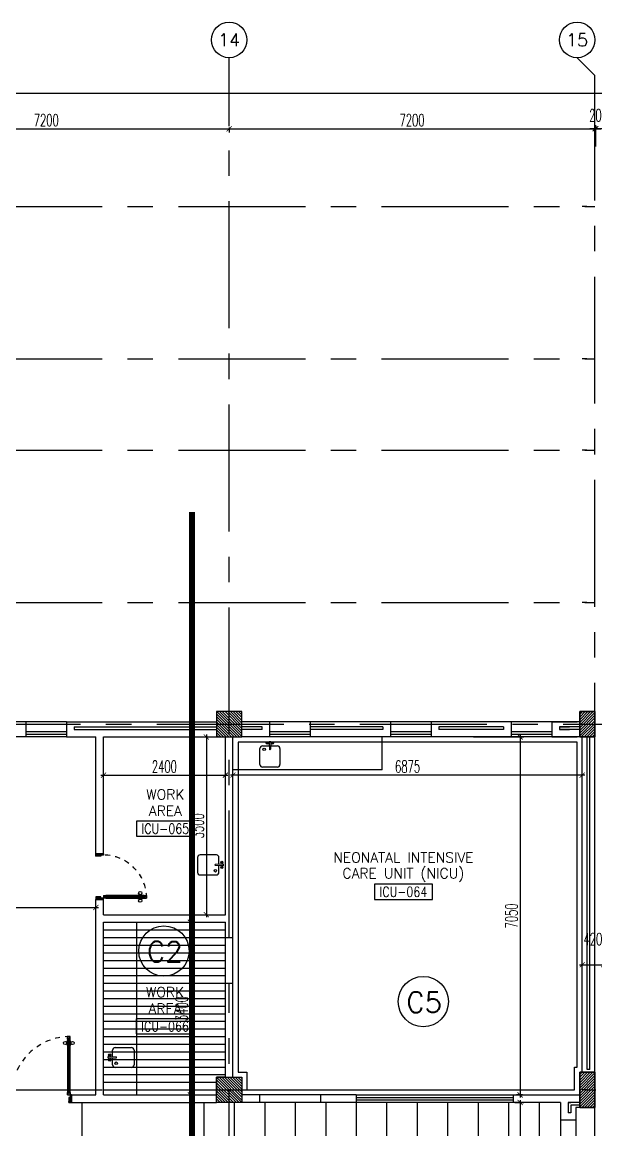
# Model space of a CAD drawing. Extents: x 276011.4 to 276105.3, y 57291.9 to 57371.4.
# Drawn here: x 276041.5 to 276052.79, y 57349.6 to 57371.41 of the extents above; entities that cross this region are included whole.
import ezdxf
from ezdxf.enums import TextEntityAlignment as Align

# ---------------------------------------------------------------- set-up
doc = ezdxf.new("R2010")
doc.units = 0
doc.header["$MEASUREMENT"] = 0
doc.header["$PDMODE"] = 34
for name, pattern in [('CENTER2', [1.125, 0.75, -0.125, 0.125, -0.125]), ('CENTERX2', [4, 2.5, -0.5, 0.5, -0.5]), ('HIDDEN', [0.375, 0.25, -0.125])]:
    doc.linetypes.add(name, pattern=pattern)
doc.layers.get('0').update_dxf_attribs({"color": 4, "linetype": 'CONTINUOUS'})
doc.layers.get('DEFPOINTS').update_dxf_attribs({"linetype": 'CONTINUOUS'})
for name, color, linetype in [('AX-CR', 2, 'CONTINUOUS'), ('AX-DIM', 4, 'CONTINUOUS'), ('AX-TXT', 2, 'CONTINUOUS'), ('AXES', 11, 'CENTERX2'), ('CEILING', 4, 'CONTINUOUS'), ('CEILING-MARKER', 6, 'CONTINUOUS'), ('COL', 5, 'CONTINUOUS'), ('DIM', 4, 'CONTINUOUS'), ('DOOR', 7, 'CONTINUOUS'), ('ELEV', 2, 'CONTINUOUS'), ('HAT', 11, 'CONTINUOUS'), ('INSUL', 4, 'CONTINUOUS'), ('NON-MEDICAL', 5, 'CONTINUOUS'), ('RM-BOX', 11, 'CONTINUOUS'), ('RM-NAME', 11, 'CONTINUOUS'), ('RM-NO', 11, 'CONTINUOUS'), ('TXT', 2, 'CONTINUOUS'), ('WALL', 2, 'CONTINUOUS'), ('WIN', 3, 'CONTINUOUS')]:
    doc.layers.add(name, color=color, linetype=linetype)
doc.styles.add('ROMANS', font='ROMANS.shx', dxfattribs={"width": 0.6})
doc.dimstyles.new('STANDARD_IN', dxfattribs={"dimtxt": 0.24, "dimasz": 0.1, "dimexe": 0.07, "dimexo": 0.05, "dimgap": 0.05, "dimtad": 1, "dimdec": 0, "dimlfac": 1000, "dimzin": 0, "dimtxsty": 'ROMANS', "dimblk": 'ARCHTICK', "dimcen": 0.05, "dimdle": 0.05, "dimclrd": 4, "dimclre": 4, "dimclrt": 2, "dimazin": 3, "dimtfac": 1, "dimtdec": 0, "dimtmove": 0, "dimatfit": 3, "dimtolj": 1, "dimtzin": 0})

# ---------------------------------------------------------------- blocks, each defined once
blk = doc.blocks.new('*X9')
at = {"color": 0}
for p, q in [((80579, 169940), (81029, 170390)), ((80579, 169993), (80976, 170390)), ((80579, 170046), (80923, 170390)), ((80579, 170099), (80870, 170390)), ((80579, 170152), (80817, 170390)), ((80579, 170205), (80764, 170390)), ((80579, 170258), (80711, 170390)), ((80579, 170311), (80658, 170390)), ((80579, 170364), (80605, 170390)), ((80582, 169890), (81079, 170387)), ((80635, 169890), (81079, 170334)), ((80688, 169890), (81079, 170281)), ((80741, 169890), (81079, 170228)), ((80794, 169890), (81079, 170175)), ((80847, 169890), (81079, 170122)), ((80900, 169890), (81079, 170069)), ((80953, 169890), (81079, 170016)), ((81006, 169890), (81079, 169963)), ((81059, 169890), (81079, 169910))]:
    blk.add_line(p, q, dxfattribs=at)
blk = doc.blocks.new('*X8')
at = {"color": 0}
for p, q in [((80579, 177099), (81070, 177590)), ((80579, 177152), (81017, 177590)), ((80579, 177205), (80964, 177590)), ((80579, 177258), (80911, 177590)), ((80579, 177311), (80858, 177590)), ((80579, 177364), (80804, 177590)), ((80579, 177417), (80751, 177590)), ((80579, 177471), (80698, 177590)), ((80579, 177524), (80645, 177590)), ((80579, 177577), (80592, 177590)), ((80623, 177090), (81079, 177546)), ((80676, 177090), (81079, 177493)), ((80729, 177090), (81079, 177440)), ((80782, 177090), (81079, 177387)), ((80835, 177090), (81079, 177334)), ((80888, 177090), (81079, 177281)), ((80941, 177090), (81079, 177228)), ((80994, 177090), (81079, 177175)), ((81047, 177090), (81079, 177122))]:
    blk.add_line(p, q, dxfattribs=at)
blk = doc.blocks.new('COL50')
at = {"layer": 'COL'}
blk.add_lwpolyline([(-250, 250), (-250, -250), (250, -250), (250, 250)], close=True, dxfattribs=at)
blk = doc.blocks.new('AXU')
at = {"layer": 'AX-CR'}
blk.add_circle((0, 350), 350, dxfattribs=at)
blk = doc.blocks.new('RM1')
at = {"layer": 'RM-BOX'}
blk.add_lwpolyline([(570, -200), (-570, -200), (-570, -500), (570, -500)], close=True, dxfattribs=at)
at = {"layer": 'RM-NAME', "style": 'ROMANS'}
blk.add_attdef('ROOMNAME1', text='', height=200, dxfattribs=at).set_placement((0, 324), align=Align.MIDDLE)
blk = doc.blocks.new('_ARCHTICK')
at = {"color": 0, "linetype": 'BYBLOCK', "const_width": 0.15}
blk.add_lwpolyline([(-0.5, -0.5), (0.5, 0.5)], dxfattribs=at)
blk = doc.blocks.new('*D318')
at = {"layer": 'AX-DIM', "color": 4, "ltscale": 0.3}
for p, q in [((276038.325, 57369.311), (276045.625, 57369.311)), ((276038.375, 57369.361), (276038.375, 57369.381)), ((276045.575, 57369.361), (276045.575, 57369.381))]:
    blk.add_line(p, q, dxfattribs=at)
at = {"layer": 'DEFPOINTS', "color": 0, "ltscale": 0.3}
for p in [(276038.375, 57369.311), (276045.575, 57369.311), (276045.575, 57369.311)]:
    blk.add_point(p, dxfattribs=at)
at = {"layer": 'AX-DIM', "color": 4, "ltscale": 0.3, "xscale": 0.1, "yscale": 0.1, "zscale": 0.1, "rotation": 180}
blk.add_blockref('_ARCHTICK', (276038.375, 57369.311), dxfattribs=at)
at = {"layer": 'AX-DIM', "color": 4, "ltscale": 0.3, "xscale": 0.1, "yscale": 0.1, "zscale": 0.1}
blk.add_blockref('_ARCHTICK', (276045.575, 57369.311), dxfattribs=at)
at = {"layer": 'AX-DIM', "color": 2, "ltscale": 0.3, "insert": (276041.975, 57369.481), "char_height": 0.24, "attachment_point": 5, "style": 'ROMANS'}
blk.add_mtext('\\A1;7200', dxfattribs=at)
blk = doc.blocks.new('*D317')
at = {"layer": 'AX-DIM', "color": 4, "ltscale": 0.3}
for p, q in [((276045.525, 57369.311), (276052.825, 57369.311)), ((276045.575, 57369.337), (276045.575, 57369.241)), ((276052.775, 57369.337), (276052.775, 57369.241))]:
    blk.add_line(p, q, dxfattribs=at)
at = {"layer": 'DEFPOINTS', "color": 0, "ltscale": 0.3}
for p in [(276045.575, 57369.387), (276052.775, 57369.387), (276052.775, 57369.311)]:
    blk.add_point(p, dxfattribs=at)
at = {"layer": 'AX-DIM', "color": 4, "ltscale": 0.3, "xscale": 0.1, "yscale": 0.1, "zscale": 0.1, "rotation": 180}
blk.add_blockref('_ARCHTICK', (276045.575, 57369.311), dxfattribs=at)
at = {"layer": 'AX-DIM', "color": 4, "ltscale": 0.3, "xscale": 0.1, "yscale": 0.1, "zscale": 0.1}
blk.add_blockref('_ARCHTICK', (276052.775, 57369.311), dxfattribs=at)
at = {"layer": 'AX-DIM', "color": 2, "ltscale": 0.3, "insert": (276049.175, 57369.481), "char_height": 0.24, "attachment_point": 5, "style": 'ROMANS'}
blk.add_mtext('\\A1;7200', dxfattribs=at)
blk = doc.blocks.new('*D95')
at = {"layer": 'AX-DIM', "color": 4, "ltscale": 0.3}
for p, q in [((276020.305, 57370.011), (276095.115, 57370.011)), ((276020.355, 57365.405), (276020.355, 57370.081)), ((276095.065, 57357.883), (276095.065, 57370.081))]:
    blk.add_line(p, q, dxfattribs=at)
at = {"layer": 'DEFPOINTS', "color": 0, "ltscale": 0.3}
for p in [(276095.065, 57370.011), (276020.355, 57365.355), (276095.065, 57357.833)]:
    blk.add_point(p, dxfattribs=at)
at = {"layer": 'AX-DIM', "color": 4, "ltscale": 0.3, "xscale": 0.1, "yscale": 0.1, "zscale": 0.1, "rotation": 180}
blk.add_blockref('_ARCHTICK', (276020.355, 57370.011), dxfattribs=at)
at = {"layer": 'AX-DIM', "color": 4, "ltscale": 0.3, "xscale": 0.1, "yscale": 0.1, "zscale": 0.1}
blk.add_blockref('_ARCHTICK', (276095.065, 57370.011), dxfattribs=at)
at = {"layer": 'AX-DIM', "color": 2, "ltscale": 0.3, "insert": (276057.71, 57370.181), "char_height": 0.24, "attachment_point": 5, "style": 'ROMANS'}
blk.add_mtext('\\A1;74710', dxfattribs=at)
blk = doc.blocks.new('DOOR90')
at = {"layer": 'DOOR', "color": 0, "linetype": 'BYBLOCK'}
for p, q in [((-150, 0), (-150, -25)), ((-150, 0), (0, 0)), ((0, -50), (0, 0)), ((-1000, -25), (-1000, -75)), ((-1000, -75), (-1000, -25)), ((-950, -25), (-1000, -25)), ((-950, -75), (-1000, -75)), ((-970, -42), (-970, -58)), ((-950, -42), (-970, -42)), ((-950, -58), (-970, -58)), ((-950, -25), (-950, -42)), ((-950, -58), (-950, -75)), ((-918, -25), (-918, -18)), ((-828, -18), (-918, -18)), ((-918, -75), (-918, -82)), ((-828, -82), (-918, -82)), ((-905, -18), (-905, -9)), ((-905, -9), (-840, -9)), ((-905, -18), (-840, -18)), ((-905, -82), (-905, -91)), ((-905, -82), (-840, -82)), ((-905, -91), (-840, -91)), ((-840, -18), (-840, -9)), ((-840, -82), (-840, -91)), ((-828, -25), (-828, -18)), ((-828, -75), (-828, -82)), ((-200, -42), (-200, -25)), ((-200, -25), (-150, -25)), ((-180, -42), (-200, -42)), ((-200, -75), (-200, -58)), ((-200, -58), (-180, -58)), ((-150, -75), (-200, -75)), ((-180, -58), (-180, -42)), ((-150, -75), (-150, -25)), ((-150, -25), (-100, -25)), ((-100, -25), (-100, -50)), ((-100, -50), (0, -50)), ((-100, -850), (0, -850)), ((-100, -875), (-100, -850)), ((0, -850), (0, -900)), ((-150, -900), (-150, -875)), ((-150, -875), (-100, -875)), ((0, -900), (-150, -900)), ((-150, -900), (0, -900))]:
    blk.add_line(p, q, dxfattribs=at)
at = {"layer": 'DOOR', "color": 9, "linetype": 'BYBLOCK'}
for p, q in [((0, -50), (-114, 0)), ((0, -50), (-40, 0)), ((0, -50), (-100, -37)), ((0, -850), (-114, -900)), ((0, -850), (-100, -863)), ((0, -850), (-40, -900))]:
    blk.add_line(p, q, dxfattribs=at)
at = {"layer": 'DOOR', "linetype": 'BYBLOCK'}
for p, q in [((-200, -25), (-950, -25)), ((-200, -42), (-950, -42)), ((-200, -58), (-950, -58)), ((-950, -75), (-200, -75))]:
    blk.add_line(p, q, dxfattribs=at)
at = {"layer": 'DOOR', "color": 0, "linetype": 'BYBLOCK'}
for centre in [(-873, 24), (-873, -124)]:
    blk.add_circle(centre, 32.4, dxfattribs=at)
at = {"layer": 'DOOR', "color": 9, "linetype": 'BYBLOCK'}
for centre, radius, start, end in [((0, -50), 154, 161.1053, 166.2858), ((0, -50), 134, 158.1598, 169.28), ((0, -50), 94.4, 148.0182, 180), ((0, -50), 74.4, 137.7764, 180), ((0, -50), 114, 154.0838, 167.3774), ((0, -50), 54.4, 113.2074, 180), ((0, -50), 34.4, 90, 180), ((0, -50), 14.4, 90, 180), ((0, -850), 94.4, 180, 211.9818), ((0, -850), 74.4, 180, 222.2236), ((0, -850), 54.4, 180, 246.7926), ((0, -850), 34.4, 180, 270), ((0, -850), 14.4, 180, 270), ((0, -850), 154, 193.7142, 198.8947), ((0, -850), 134, 190.72, 201.8402)]:
    blk.add_arc(centre, radius, start, end, dxfattribs=at)
at = {"layer": 'DOOR', "linetype": 'HIDDEN', "ltscale": 0.5}
blk.add_arc((-150, -25), 850, 180, 270, dxfattribs=at)
blk = doc.blocks.new('*D281')
at = {"layer": 'AX-DIM', "color": 4, "ltscale": 0.3}
for p, q in [((276057.645, 57369.311), (276052.745, 57369.311)), ((276052.795, 57368.961), (276052.795, 57369.381)), ((276057.595, 57368.961), (276057.595, 57369.381))]:
    blk.add_line(p, q, dxfattribs=at)
at = {"layer": 'DEFPOINTS', "color": 0, "ltscale": 0.3}
for p in [(276052.795, 57369.311), (276052.795, 57368.911), (276057.595, 57368.911)]:
    blk.add_point(p, dxfattribs=at)
at = {"layer": 'AX-DIM', "color": 4, "ltscale": 0.3, "xscale": 0.1, "yscale": 0.1, "zscale": 0.1, "rotation": 180}
blk.add_blockref('_ARCHTICK', (276052.795, 57369.311), dxfattribs=at)
at = {"layer": 'AX-DIM', "color": 4, "ltscale": 0.3, "xscale": 0.1, "yscale": 0.1, "zscale": 0.1}
blk.add_blockref('_ARCHTICK', (276057.595, 57369.311), dxfattribs=at)
at = {"layer": 'AX-DIM', "color": 2, "ltscale": 0.3, "insert": (276055.195, 57369.481), "char_height": 0.24, "attachment_point": 5, "style": 'ROMANS'}
blk.add_mtext('\\A1;4800', dxfattribs=at)
blk = doc.blocks.new('*D280')
at = {"layer": 'AX-DIM', "color": 4, "ltscale": 0.3}
for p, q in [((276052.775, 57369.311), (276052.675, 57369.311)), ((276052.775, 57369.283), (276052.775, 57369.381)), ((276052.775, 57369.311), (276052.795, 57369.311)), ((276052.795, 57369.283), (276052.795, 57369.381)), ((276052.795, 57369.311), (276052.895, 57369.311))]:
    blk.add_line(p, q, dxfattribs=at)
at = {"layer": 'DEFPOINTS', "color": 0, "ltscale": 0.3}
for p in [(276052.775, 57369.233), (276052.795, 57369.311), (276052.795, 57369.233)]:
    blk.add_point(p, dxfattribs=at)
at = {"layer": 'AX-DIM', "color": 4, "ltscale": 0.3, "xscale": 0.1, "yscale": 0.1, "zscale": 0.1}
blk.add_blockref('_ARCHTICK', (276052.775, 57369.311), dxfattribs=at)
at = {"layer": 'AX-DIM', "color": 4, "ltscale": 0.3, "xscale": 0.1, "yscale": 0.1, "zscale": 0.1, "rotation": 180}
blk.add_blockref('_ARCHTICK', (276052.795, 57369.311), dxfattribs=at)
at = {"layer": 'AX-DIM', "color": 2, "ltscale": 0.3, "insert": (276052.785, 57369.576), "char_height": 0.24, "attachment_point": 5, "style": 'ROMANS'}
blk.add_mtext('\\A1;20', dxfattribs=at)
blk = doc.blocks.new('C11')
at = {"layer": 'HAT'}
h = blk.add_hatch(dxfattribs=at)
h.set_pattern_fill('ANSI31', color=256, scale=300, style=0)
h.set_pattern_definition([(45, (-248556.182, -75061.005), (-26.5165043, 26.5165043), [])])
h.paths.add_polyline_path([(300, 700), (0, 700), (0, 350), (300, 350)])
h.paths.add_polyline_path([(300, 350), (0, 350), (0, 0), (300, 0)])
at = {"layer": 'COL'}
blk.add_lwpolyline([(300, 700), (300, 0), (0, 0), (0, 700)], close=True, dxfattribs=at)
blk = doc.blocks.new('C-300')
at = {"layer": 'HAT', "linetype": 'BYBLOCK', "ltscale": 0.3}
h = blk.add_hatch(dxfattribs=at)
h.set_pattern_fill('ANSI31', color=8, scale=300, style=0)
h.set_pattern_definition([(45, (-258496.182, -82361.005), (-26.5165043, 26.5165043), [])])
h.paths.add_polyline_path([(300, 500), (0, 500), (0, 250), (300, 250)])
h.paths.add_polyline_path([(300, 250), (0, 250), (0, 0), (300, 0)])
at = {"layer": 'COL'}
blk.add_lwpolyline([(0, 500), (300, 500), (300, 0), (0, 0)], close=True, dxfattribs=at)
blk = doc.blocks.new('*D271')
at = {"layer": 'DEFPOINTS', "color": 0, "linetype": 'BYBLOCK', "ltscale": 0.3}
for p in [(276042.95, 57353.975), (276027.825, 57353.691), (276042.95, 57353.691)]:
    blk.add_point(p, dxfattribs=at)
at = {"layer": 'WALL', "color": 4, "linetype": 'BYBLOCK', "ltscale": 0.3}
for p, q in [((276027.775, 57353.975), (276043, 57353.975)), ((276027.825, 57353.741), (276027.825, 57354.045)), ((276042.95, 57353.741), (276042.95, 57354.045))]:
    blk.add_line(p, q, dxfattribs=at)
at = {"layer": 'WALL', "color": 4, "linetype": 'BYBLOCK', "ltscale": 0.3, "xscale": 0.1, "yscale": 0.1, "zscale": 0.1, "rotation": 180}
blk.add_blockref('_ARCHTICK', (276027.825, 57353.975), dxfattribs=at)
at = {"layer": 'WALL', "color": 4, "linetype": 'BYBLOCK', "ltscale": 0.3, "xscale": 0.1, "yscale": 0.1, "zscale": 0.1}
blk.add_blockref('_ARCHTICK', (276042.95, 57353.975), dxfattribs=at)
at = {"layer": 'WALL', "color": 2, "linetype": 'BYBLOCK', "ltscale": 0.3, "insert": (276035.388, 57354.145), "char_height": 0.24, "attachment_point": 5, "style": 'ROMANS'}
blk.add_mtext('\\A1;15125', dxfattribs=at)
blk = doc.blocks.new('*D263')
at = {"layer": 'DEFPOINTS', "color": 0, "linetype": 'BYBLOCK', "ltscale": 0.3}
for p in [(276043.1, 57356.581), (276045.5, 57356.581), (276045.5, 57356.581)]:
    blk.add_point(p, dxfattribs=at)
at = {"layer": 'DIM', "color": 4, "linetype": 'BYBLOCK', "ltscale": 0.3}
for p, q in [((276043.05, 57356.581), (276045.55, 57356.581)), ((276043.1, 57356.631), (276043.1, 57356.651)), ((276045.5, 57356.631), (276045.5, 57356.651))]:
    blk.add_line(p, q, dxfattribs=at)
at = {"layer": 'DIM', "color": 4, "linetype": 'BYBLOCK', "ltscale": 0.3, "xscale": 0.1, "yscale": 0.1, "zscale": 0.1, "rotation": 180}
blk.add_blockref('_ARCHTICK', (276043.1, 57356.581), dxfattribs=at)
at = {"layer": 'DIM', "color": 4, "linetype": 'BYBLOCK', "ltscale": 0.3, "xscale": 0.1, "yscale": 0.1, "zscale": 0.1}
blk.add_blockref('_ARCHTICK', (276045.5, 57356.581), dxfattribs=at)
at = {"layer": 'DIM', "color": 2, "linetype": 'BYBLOCK', "ltscale": 0.3, "insert": (276044.3, 57356.751), "char_height": 0.24, "attachment_point": 5, "style": 'ROMANS'}
blk.add_mtext('\\A1;2400', dxfattribs=at)
blk = doc.blocks.new('*D262')
at = {"layer": 'DEFPOINTS', "color": 0, "linetype": 'BYBLOCK', "ltscale": 0.3}
for p in [(276045.099, 57357.333), (276045.099, 57353.833), (276045.127, 57353.833)]:
    blk.add_point(p, dxfattribs=at)
at = {"layer": 'DIM', "color": 4, "linetype": 'BYBLOCK', "ltscale": 0.3}
for p, q in [((276045.127, 57357.383), (276045.127, 57353.783)), ((276045.149, 57357.333), (276045.197, 57357.333)), ((276045.149, 57353.833), (276045.197, 57353.833))]:
    blk.add_line(p, q, dxfattribs=at)
at = {"layer": 'DIM', "color": 4, "linetype": 'BYBLOCK', "ltscale": 0.3, "xscale": 0.1, "yscale": 0.1, "zscale": 0.1}
for p, rotation in [((276045.127, 57357.333), 90), ((276045.127, 57353.833), 270)]:
    blk.add_blockref('_ARCHTICK', p, dxfattribs=dict(at, rotation=rotation))
at = {"layer": 'DIM', "color": 2, "linetype": 'BYBLOCK', "ltscale": 0.3, "insert": (276044.957, 57355.583), "char_height": 0.24, "attachment_point": 5, "rotation": 90, "style": 'ROMANS'}
blk.add_mtext('\\A1;3500', dxfattribs=at)
blk = doc.blocks.new('*D261')
at = {"layer": 'DEFPOINTS', "color": 0, "linetype": 'BYBLOCK', "ltscale": 0.3}
for p in [(276045.65, 57356.581), (276045.65, 57355.887), (276052.525, 57355.887)]:
    blk.add_point(p, dxfattribs=at)
at = {"layer": 'DIM', "color": 4, "linetype": 'BYBLOCK', "ltscale": 0.3}
for p, q in [((276052.575, 57356.581), (276045.6, 57356.581)), ((276045.65, 57355.937), (276045.65, 57356.651)), ((276052.525, 57355.937), (276052.525, 57356.651))]:
    blk.add_line(p, q, dxfattribs=at)
at = {"layer": 'DIM', "color": 4, "linetype": 'BYBLOCK', "ltscale": 0.3, "xscale": 0.1, "yscale": 0.1, "zscale": 0.1, "rotation": 180}
blk.add_blockref('_ARCHTICK', (276045.65, 57356.581), dxfattribs=at)
at = {"layer": 'DIM', "color": 4, "linetype": 'BYBLOCK', "ltscale": 0.3, "xscale": 0.1, "yscale": 0.1, "zscale": 0.1}
blk.add_blockref('_ARCHTICK', (276052.525, 57356.581), dxfattribs=at)
at = {"layer": 'DIM', "color": 2, "linetype": 'BYBLOCK', "ltscale": 0.3, "insert": (276049.088, 57356.751), "char_height": 0.24, "attachment_point": 5, "style": 'ROMANS'}
blk.add_mtext('\\A1;6875', dxfattribs=at)
blk = doc.blocks.new('*D260')
at = {"layer": 'DEFPOINTS', "color": 0, "linetype": 'BYBLOCK', "ltscale": 0.3}
for p in [(276044.361, 57353.683), (276044.517, 57350.283), (276044.813, 57350.283)]:
    blk.add_point(p, dxfattribs=at)
at = {"layer": 'DIM', "color": 4, "linetype": 'BYBLOCK', "ltscale": 0.3}
for p, q in [((276044.813, 57353.733), (276044.813, 57350.233)), ((276044.411, 57353.683), (276044.883, 57353.683)), ((276044.567, 57350.283), (276044.883, 57350.283))]:
    blk.add_line(p, q, dxfattribs=at)
at = {"layer": 'DIM', "color": 4, "linetype": 'BYBLOCK', "ltscale": 0.3, "xscale": 0.1, "yscale": 0.1, "zscale": 0.1}
for p, rotation in [((276044.813, 57353.683), 90), ((276044.813, 57350.283), 270)]:
    blk.add_blockref('_ARCHTICK', p, dxfattribs=dict(at, rotation=rotation))
at = {"layer": 'DIM', "color": 2, "linetype": 'BYBLOCK', "ltscale": 0.3, "insert": (276044.643, 57351.983), "char_height": 0.24, "attachment_point": 5, "rotation": 90, "style": 'ROMANS'}
blk.add_mtext('\\A1;3400', dxfattribs=at)
blk = doc.blocks.new('*D259')
at = {"layer": 'DEFPOINTS', "color": 0, "linetype": 'BYBLOCK', "ltscale": 0.3}
for p in [(276050.338, 57357.333), (276051.303, 57350.283), (276051.397, 57350.283)]:
    blk.add_point(p, dxfattribs=at)
at = {"layer": 'DIM', "color": 4, "linetype": 'BYBLOCK', "ltscale": 0.3}
for p, q in [((276050.388, 57357.333), (276051.373, 57357.333)), ((276051.303, 57357.383), (276051.303, 57350.233)), ((276051.347, 57350.283), (276051.233, 57350.283))]:
    blk.add_line(p, q, dxfattribs=at)
at = {"layer": 'DIM', "color": 4, "linetype": 'BYBLOCK', "ltscale": 0.3, "xscale": 0.1, "yscale": 0.1, "zscale": 0.1}
for p, rotation in [((276051.303, 57357.333), 90), ((276051.303, 57350.283), 270)]:
    blk.add_blockref('_ARCHTICK', p, dxfattribs=dict(at, rotation=rotation))
at = {"layer": 'DIM', "color": 2, "linetype": 'BYBLOCK', "ltscale": 0.3, "insert": (276051.133, 57353.808), "char_height": 0.24, "attachment_point": 5, "rotation": 90, "style": 'ROMANS'}
blk.add_mtext('\\A1;7050', dxfattribs=at)
blk = doc.blocks.new('*D258')
at = {"layer": 'DEFPOINTS', "color": 0, "linetype": 'BYBLOCK', "ltscale": 0.3}
for p in [(276051.146, 57350.133), (276051.146, 57347.733), (276051.303, 57347.733)]:
    blk.add_point(p, dxfattribs=at)
at = {"layer": 'DIM', "color": 4, "linetype": 'BYBLOCK', "ltscale": 0.3}
for p, q in [((276051.196, 57350.133), (276051.373, 57350.133)), ((276051.303, 57350.183), (276051.303, 57347.683)), ((276051.196, 57347.733), (276051.373, 57347.733))]:
    blk.add_line(p, q, dxfattribs=at)
at = {"layer": 'DIM', "color": 4, "linetype": 'BYBLOCK', "ltscale": 0.3, "xscale": 0.1, "yscale": 0.1, "zscale": 0.1}
for p, rotation in [((276051.303, 57350.133), 90), ((276051.303, 57347.733), 270)]:
    blk.add_blockref('_ARCHTICK', p, dxfattribs=dict(at, rotation=rotation))
at = {"layer": 'DIM', "color": 2, "linetype": 'BYBLOCK', "ltscale": 0.3, "insert": (276051.133, 57348.933), "char_height": 0.24, "attachment_point": 5, "rotation": 90, "style": 'ROMANS'}
blk.add_mtext('\\A1;2400', dxfattribs=at)
blk = doc.blocks.new('DOOR100')
at = {"layer": 'DOOR', "color": 0, "linetype": 'BYBLOCK'}
for p, q in [((-82, 1205), (-91, 1205)), ((-91, 1205), (-91, 1140)), ((-82, 1140), (-91, 1140)), ((-75, 1218), (-82, 1218)), ((-82, 1128), (-82, 1218)), ((-82, 1205), (-82, 1140)), ((-75, 1128), (-82, 1128)), ((-25, 1300), (-75, 1300)), ((-75, 1300), (-25, 1300)), ((-75, 1250), (-75, 1300)), ((-58, 1250), (-75, 1250)), ((-42, 1270), (-58, 1270)), ((-58, 1250), (-58, 1270)), ((-42, 1250), (-42, 1270)), ((-25, 1250), (-42, 1250)), ((-25, 1250), (-25, 1300)), ((-25, 1218), (-18, 1218)), ((-25, 1128), (-18, 1128)), ((-18, 1128), (-18, 1218)), ((-18, 1205), (-9, 1205)), ((-18, 1205), (-18, 1140)), ((-18, 1140), (-9, 1140)), ((-9, 1205), (-9, 1140)), ((-1200, 0), (-1200, 150)), ((-1200, 150), (-1175, 150)), ((-1200, 150), (-1200, 0)), ((-1150, 0), (-1200, 0)), ((-1175, 150), (-1175, 100)), ((-1175, 100), (-1150, 100)), ((-1150, 100), (-1150, 0)), ((-75, 200), (-58, 200)), ((-75, 150), (-75, 200)), ((-75, 150), (-25, 150)), ((-58, 200), (-58, 180)), ((-58, 180), (-42, 180)), ((-50, 100), (-50, 0)), ((-25, 100), (-50, 100)), ((-50, 0), (0, 0)), ((-42, 200), (-25, 200)), ((-42, 180), (-42, 200)), ((-25, 200), (-25, 150)), ((0, 150), (-25, 150)), ((-25, 150), (-25, 100)), ((0, 150), (0, 0))]:
    blk.add_line(p, q, dxfattribs=at)
at = {"layer": 'DOOR', "linetype": 'BYBLOCK'}
for p, q in [((-75, 1250), (-75, 200)), ((-58, 200), (-58, 1250)), ((-42, 200), (-42, 1250)), ((-25, 200), (-25, 1250)), ((0, 0), (0, 150))]:
    blk.add_line(p, q, dxfattribs=at)
at = {"layer": 'DOOR', "color": 9, "linetype": 'BYBLOCK'}
for p, q in [((-1150, 0), (-1200, 114)), ((-1150, 0), (-1200, 40)), ((-1150, 0), (-1163, 100)), ((-50, 0), (0, 114)), ((-50, 0), (-37, 100)), ((-50, 0), (0, 40))]:
    blk.add_line(p, q, dxfattribs=at)
at = {"layer": 'DOOR', "color": 0, "linetype": 'BYBLOCK'}
for centre in [(-124, 1173), (24, 1173)]:
    blk.add_circle(centre, 32.4, dxfattribs=at)
at = {"layer": 'DOOR', "linetype": 'HIDDEN', "ltscale": 0.5}
blk.add_arc((-25, 150), 1150, 90, 180.0001, dxfattribs=at)
at = {"layer": 'DOOR', "color": 9, "linetype": 'BYBLOCK'}
for centre, radius, start, end in [((-1150, 0), 154, 103.7142, 108.8947), ((-1150, 0), 134, 100.72, 111.8402), ((-1150, 0), 94.4, 90, 121.9818), ((-1150, 0), 74.4, 90, 132.2236), ((-1150, 0), 54.4, 90, 156.7926), ((-1150, 0), 34.4, 90, 180), ((-1150, 0), 14.4, 90, 180), ((-50, 0), 94.4, 58.0182, 90), ((-50, 0), 74.4, 47.7764, 90), ((-50, 0), 54.4, 23.2074, 90), ((-50, 0), 34.4, 0, 90), ((-50, 0), 14.4, 0, 90), ((-50, 0), 134, 68.1598, 79.28), ((-50, 0), 114, 64.0838, 77.3774), ((-50, 0), 154, 71.1053, 76.2858)]:
    blk.add_arc(centre, radius, start, end, dxfattribs=at)
blk = doc.blocks.new('*D199')
at = {"layer": 'DEFPOINTS', "color": 0, "linetype": 'BYBLOCK', "ltscale": 0.3}
for p in [(276052.525, 57352.847), (276052.945, 57352.847), (276052.945, 57352.847)]:
    blk.add_point(p, dxfattribs=at)
at = {"layer": 'DIM', "color": 4, "linetype": 'BYBLOCK', "ltscale": 0.3}
for p, q in [((276052.525, 57352.897), (276052.525, 57352.917)), ((276052.945, 57352.897), (276052.945, 57352.917)), ((276052.475, 57352.847), (276052.995, 57352.847))]:
    blk.add_line(p, q, dxfattribs=at)
at = {"layer": 'DIM', "color": 4, "linetype": 'BYBLOCK', "ltscale": 0.3, "xscale": 0.1, "yscale": 0.1, "zscale": 0.1, "rotation": 180}
blk.add_blockref('_ARCHTICK', (276052.525, 57352.847), dxfattribs=at)
at = {"layer": 'DIM', "color": 4, "linetype": 'BYBLOCK', "ltscale": 0.3, "xscale": 0.1, "yscale": 0.1, "zscale": 0.1}
blk.add_blockref('_ARCHTICK', (276052.945, 57352.847), dxfattribs=at)
at = {"layer": 'DIM', "color": 2, "linetype": 'BYBLOCK', "ltscale": 0.3, "insert": (276052.735, 57353.352), "char_height": 0.24, "attachment_point": 5, "style": 'ROMANS'}
blk.add_mtext('\\A1;420', dxfattribs=at)

msp = doc.modelspace()

# ---------------------------------------------------------------- linework, layer by layer
at = {"layer": 'AXES'}
for p, q in [((276045.5755, 57353.3829), (276045.5755, 57370.7113)), ((276052.7755, 57370.3613), (276052.4255, 57370.7113)), ((276052.7755, 57291.8986), (276052.7755, 57370.3613)), ((276036.5755, 57367.7829), (276052.7755, 57367.7829)), ((276104.6155, 57367.7829), (276052.5255, 57367.7829)), ((276036.5755, 57364.7829), (276052.7755, 57364.7829)), ((276104.6155, 57364.7829), (276052.5255, 57364.7829)), ((276036.5755, 57362.9829), (276052.7755, 57362.9829)), ((276104.6155, 57362.9829), (276052.5255, 57362.9829)), ((276036.5755, 57359.9829), (276052.7755, 57359.9829)), ((276104.6155, 57359.9829), (276052.5255, 57359.9829)), ((276032.1505, 57357.5829), (276104.6155, 57357.5829)), ((276045.5755, 57291.8986), (276045.5755, 57352.4829)), ((276036.5755, 57350.3829), (276052.7955, 57350.3829)), ((276104.6155, 57350.3829), (276052.5255, 57350.3829))]:
    msp.add_line(p, q, dxfattribs=at)
at = {"layer": 'CEILING', "linetype": 'BYBLOCK', "ltscale": 0.3}
for p, q in [((276043.1005, 57353.5329), (276045.5005, 57353.5329)), ((276043.1005, 57353.3829), (276045.5005, 57353.3829)), ((276043.1005, 57353.2329), (276045.5005, 57353.2329)), ((276043.1005, 57353.0829), (276045.5005, 57353.0829)), ((276043.1005, 57352.9329), (276045.5005, 57352.9329)), ((276043.1005, 57352.7829), (276045.5005, 57352.7829)), ((276043.1005, 57352.6329), (276045.5005, 57352.6329)), ((276043.1005, 57352.4829), (276045.5005, 57352.4829)), ((276043.1005, 57352.3329), (276045.5005, 57352.3329)), ((276043.1005, 57352.1829), (276045.5005, 57352.1829)), ((276043.1005, 57352.0329), (276045.5005, 57352.0329)), ((276043.1005, 57351.8829), (276045.5005, 57351.8829)), ((276043.1005, 57351.7329), (276045.5005, 57351.7329)), ((276043.1005, 57351.5829), (276045.5005, 57351.5829)), ((276043.1005, 57351.4329), (276045.5005, 57351.4329)), ((276043.1005, 57351.2829), (276045.5005, 57351.2829)), ((276043.1005, 57351.1329), (276045.5005, 57351.1329)), ((276043.1005, 57350.9829), (276045.5005, 57350.9829)), ((276043.1005, 57350.8329), (276045.5005, 57350.8329)), ((276043.1005, 57350.6829), (276045.5005, 57350.6829)), ((276043.1005, 57350.5329), (276045.3255, 57350.5329)), ((276043.1005, 57350.3829), (276045.3255, 57350.3829)), ((276042.6755, 57350.1329), (276042.6755, 57343.4329)), ((276045.0755, 57350.1329), (276045.0755, 57338.6329)), ((276045.6755, 57350.1329), (276045.6755, 57347.7329)), ((276046.2755, 57350.1329), (276046.2755, 57347.7329)), ((276046.8755, 57350.1329), (276046.8755, 57347.7329)), ((276047.4755, 57350.1329), (276047.4755, 57347.7329)), ((276048.0755, 57350.1329), (276048.0755, 57347.7329)), ((276048.6755, 57350.1329), (276048.6755, 57347.7329)), ((276049.2755, 57350.1329), (276049.2755, 57347.7329)), ((276049.8755, 57350.1329), (276049.8755, 57347.7329)), ((276050.4755, 57350.1329), (276050.4755, 57347.7329)), ((276051.0755, 57350.1329), (276051.0755, 57347.7329)), ((276051.6755, 57350.1329), (276051.6755, 57347.7329))]:
    msp.add_line(p, q, dxfattribs=at)
msp.add_lwpolyline([(276045.7505, 57357.2329), (276045.7505, 57350.7329), (276045.9255, 57350.7329), (276045.9255, 57350.3829), (276052.3755, 57350.3829), (276052.3755, 57350.8329), (276052.4255, 57350.8329), (276052.4255, 57357.2329)], close=True, dxfattribs=at)
at = {"layer": 'CEILING-MARKER', "color": 2}
for centre in [(276044.2911, 57353.116), (276049.3971, 57352.1221)]:
    msp.add_circle(centre, 0.4949, dxfattribs=at)
at = {"layer": 'COL'}
msp.add_lwpolyline([(276045.8255, 57357.3329), (276045.8255, 57357.8329), (276045.3255, 57357.8329), (276045.3255, 57357.3329)], close=True, dxfattribs=at)
at = {"layer": 'ELEV', "linetype": 'CENTER2', "const_width": 0.12}
msp.add_lwpolyline([(276044.8447, 57297.9261), (276044.8447, 57361.7643)], dxfattribs=at)
at = {"layer": 'INSUL'}
for p, q in [((276042.5255, 57357.5329), (276045.3255, 57357.5329)), ((276042.5255, 57357.5329), (276042.5255, 57357.4829)), ((276042.5255, 57357.4829), (276045.3255, 57357.4829)), ((276046.2255, 57357.5329), (276045.8255, 57357.5329)), ((276046.2255, 57357.4829), (276045.8255, 57357.4829)), ((276046.2255, 57357.4829), (276046.2255, 57357.5329)), ((276048.6005, 57357.5329), (276047.1755, 57357.5329)), ((276048.6005, 57357.4829), (276047.1755, 57357.4829)), ((276048.6005, 57357.5329), (276048.6005, 57357.4829)), ((276049.7005, 57357.5329), (276049.7005, 57357.4829)), ((276050.9755, 57357.5329), (276049.7005, 57357.5329)), ((276050.9755, 57357.4829), (276049.7005, 57357.4829)), ((276050.9755, 57357.5329), (276050.9755, 57357.4829)), ((276052.0755, 57357.5329), (276052.2755, 57357.5329)), ((276052.0755, 57357.5329), (276052.0755, 57357.4829)), ((276052.4788, 57357.5329), (276052.0755, 57357.5329)), ((276052.0755, 57357.4829), (276052.2755, 57357.4829)), ((276052.4788, 57357.4829), (276052.0755, 57357.4829)), ((276052.6255, 57350.7829), (276052.6255, 57357.3329)), ((276052.6755, 57350.7829), (276052.6755, 57357.3329)), ((276052.6755, 57350.7829), (276052.6255, 57350.7829)), ((276052.2505, 57350.1329), (276052.2505, 57349.9329)), ((276052.2505, 57350.1329), (276052.3005, 57350.1329)), ((276052.4755, 57350.1329), (276052.2505, 57350.1329)), ((276052.3005, 57350.0829), (276052.3005, 57349.9329)), ((276052.4755, 57350.0829), (276052.3005, 57350.0829)), ((276052.3005, 57349.9329), (276052.2505, 57349.9329))]:
    msp.add_line(p, q, dxfattribs=at)
at = {"layer": 'NON-MEDICAL'}
for p, q in [((276044.856, 57353.8329), (276044.856, 57357.3329)), ((276046.362, 57357.2469), (276046.3941, 57357.2469)), ((276046.362, 57357.2469), (276046.3681, 57357.0916)), ((276046.3941, 57357.2469), (276046.388, 57357.0916)), ((276048.5887, 57356.6829), (276048.5887, 57357.3329)), ((276046.1817, 57356.7877), (276046.1817, 57357.1088)), ((276046.2316, 57357.1587), (276046.3681, 57357.1587)), ((276046.388, 57357.1587), (276046.5245, 57357.1587)), ((276046.5744, 57357.1088), (276046.5744, 57356.7877)), ((276048.5887, 57356.6829), (276045.6505, 57356.6829)), ((276046.5245, 57356.7378), (276046.2316, 57356.7378)), ((276044.9524, 57354.9599), (276044.9524, 57354.667)), ((276045.3233, 57355.0098), (276045.0023, 57355.0098)), ((276045.4614, 57354.8295), (276045.3062, 57354.8235)), ((276045.3732, 57354.8235), (276045.3732, 57354.9599)), ((276045.4614, 57354.7975), (276045.4614, 57354.8295)), ((276045.0023, 57354.6172), (276045.3233, 57354.6172)), ((276045.4614, 57354.7975), (276045.3062, 57354.8035)), ((276045.3732, 57354.667), (276045.3732, 57354.8035)), ((276043.756, 57350.2829), (276043.756, 57353.6829)), ((276043.2819, 57351.0309), (276043.2819, 57351.1674)), ((276043.3318, 57351.2173), (276043.6528, 57351.2173)), ((276043.7027, 57351.1674), (276043.7027, 57350.8745)), ((276043.1937, 57351.037), (276043.349, 57351.0309)), ((276043.1937, 57351.0049), (276043.1937, 57351.037)), ((276043.1937, 57351.0049), (276043.349, 57351.011)), ((276043.2819, 57350.8745), (276043.2819, 57351.011)), ((276043.6528, 57350.8246), (276043.3318, 57350.8246))]:
    msp.add_line(p, q, dxfattribs=at)
for centre, radius in [((276046.3283, 57357.2158), 0.0217), ((276046.3283, 57357.2158), 0.014), ((276046.4278, 57357.2158), 0.0217), ((276046.4278, 57357.2158), 0.014), ((276046.2636, 57357.0892), 0.0255), ((276045.4303, 57354.8633), 0.0217), ((276045.4303, 57354.8633), 0.014), ((276045.3038, 57354.699), 0.0255), ((276045.4303, 57354.7637), 0.0217), ((276045.4303, 57354.7637), 0.014), ((276043.2248, 57351.0707), 0.0217), ((276043.2248, 57350.9712), 0.0217), ((276043.2248, 57351.0707), 0.014), ((276043.2248, 57350.9712), 0.014), ((276043.3513, 57350.9065), 0.0255)]:
    msp.add_circle(centre, radius, dxfattribs=at)
for centre, radius, start, end in [((276046.2316, 57357.1088), 0.0499, 90, 180), ((276046.378, 57357.0916), 0.00997, 180, 0), ((276046.5245, 57357.1088), 0.0499, 0, 90), ((276046.2316, 57356.7877), 0.0499, 180, 270), ((276046.5245, 57356.7877), 0.0499, 270, 0), ((276045.0023, 57354.9599), 0.0499, 90, 180), ((276045.3062, 57354.8135), 0.00997, 90, 270), ((276045.3233, 57354.9599), 0.0499, 0, 90), ((276045.0023, 57354.667), 0.0499, 180, 270), ((276045.3233, 57354.667), 0.0499, 270, 0), ((276043.3318, 57351.1674), 0.0499, 90, 180), ((276043.6528, 57351.1674), 0.0499, 0, 90), ((276043.349, 57351.021), 0.00997, 270, 90), ((276043.3318, 57350.8745), 0.0499, 180, 270), ((276043.6528, 57350.8745), 0.0499, 270, 0)]:
    msp.add_arc(centre, radius, start, end, dxfattribs=at)
at = {"layer": 'WALL'}
for p, q in [((276041.5755, 57357.6329), (276039.9755, 57357.6329)), ((276041.5755, 57357.6329), (276041.5755, 57357.3329)), ((276042.3755, 57357.6329), (276045.3255, 57357.6329)), ((276042.3755, 57357.6329), (276042.3755, 57357.3329)), ((276046.3755, 57357.6329), (276045.8255, 57357.6329)), ((276048.7505, 57357.6329), (276047.1755, 57357.6329)), ((276048.7505, 57357.6329), (276048.7505, 57357.3329)), ((276049.5505, 57357.6329), (276049.5505, 57357.3329)), ((276051.1255, 57357.6329), (276049.5505, 57357.6329)), ((276051.1255, 57357.6329), (276051.1255, 57357.3329)), ((276051.9255, 57357.6329), (276052.4255, 57357.6329)), ((276051.9255, 57357.6329), (276051.9255, 57357.3329)), ((276052.4755, 57357.6329), (276051.9255, 57357.6329)), ((276041.5755, 57357.3329), (276039.9755, 57357.3329)), ((276042.3755, 57357.3329), (276042.9505, 57357.3329)), ((276042.9505, 57355.0329), (276042.9505, 57357.3329)), ((276043.1005, 57355.0329), (276043.1005, 57357.3329)), ((276043.1005, 57357.3329), (276045.3255, 57357.3329)), ((276045.5005, 57353.8329), (276045.5005, 57357.3329)), ((276045.6505, 57353.3829), (276045.6505, 57357.3329)), ((276046.3755, 57357.3329), (276045.8255, 57357.3329)), ((276048.7505, 57357.3329), (276047.1755, 57357.3329)), ((276051.1255, 57357.3329), (276049.5505, 57357.3329)), ((276051.9255, 57357.3329), (276052.4255, 57357.3329)), ((276052.4788, 57357.3329), (276051.9255, 57357.3329)), ((276052.5255, 57350.7329), (276052.5255, 57357.3329)), ((276052.7755, 57350.7329), (276052.7755, 57357.3329)), ((276042.9505, 57350.2829), (276042.9505, 57354.1329)), ((276043.1005, 57353.8329), (276043.1005, 57354.1329)), ((276043.1005, 57350.2829), (276043.1005, 57353.6829)), ((276045.5005, 57353.3829), (276045.5005, 57353.6829)), ((276045.5005, 57350.6329), (276045.5005, 57353.3829)), ((276045.6505, 57350.6329), (276045.6505, 57353.3829)), ((276052.1005, 57350.1329), (276052.1005, 57349.7829)), ((276052.4005, 57350.0329), (276052.4005, 57349.7829)), ((276052.7755, 57350.0329), (276052.4005, 57350.0329)), ((276052.1005, 57349.7829), (276052.1005, 57347.7329)), ((276052.4005, 57349.7829), (276052.1005, 57349.7829)), ((276052.4005, 57349.7829), (276052.4005, 57347.8829))]:
    msp.add_line(p, q, dxfattribs=at)
at = {"layer": 'WALL', "linetype": 'BYBLOCK'}
for p, q in [((276046.3755, 57357.3329), (276046.3755, 57357.6329)), ((276047.1755, 57357.3329), (276047.1755, 57357.6329)), ((276042.9505, 57355.0329), (276043.1005, 57355.0329)), ((276042.9505, 57354.1329), (276043.1005, 57354.1329)), ((276043.1005, 57353.8329), (276045.5005, 57353.8329)), ((276043.1005, 57353.6829), (276045.5005, 57353.6829)), ((276045.5005, 57353.3829), (276045.6505, 57353.3829)), ((276045.5005, 57352.4829), (276045.6505, 57352.4829)), ((276042.4687, 57350.2829), (276042.4687, 57350.1329)), ((276042.4687, 57350.2829), (276042.9505, 57350.2829)), ((276043.1005, 57350.2829), (276045.3255, 57350.2829)), ((276046.1755, 57350.2829), (276045.8255, 57350.2829)), ((276048.0755, 57350.2829), (276046.1755, 57350.2829)), ((276046.1755, 57350.2829), (276046.1755, 57350.1329)), ((276047.3755, 57350.2829), (276047.3755, 57350.1329)), ((276048.0755, 57350.2829), (276048.0755, 57350.1329)), ((276051.1755, 57350.1329), (276051.1755, 57350.2829)), ((276051.1755, 57350.2829), (276052.1005, 57350.2829)), ((276052.1005, 57350.2829), (276052.4755, 57350.2829)), ((276042.4687, 57350.1329), (276045.3255, 57350.1329)), ((276046.1755, 57350.1329), (276045.8226, 57350.1329)), ((276048.0755, 57350.1329), (276046.1755, 57350.1329)), ((276052.1005, 57350.1329), (276051.1755, 57350.1329)), ((276052.7755, 57350.0329), (276052.7755, 57350.0329))]:
    msp.add_line(p, q, dxfattribs=at)
at = {"layer": 'WALL', "linetype": 'BYBLOCK', "ltscale": 0.3}
for p, q in [((276045.5005, 57350.6329), (276045.3255, 57350.6329)), ((276045.3255, 57350.6329), (276045.3255, 57350.2829)), ((276045.6505, 57350.6329), (276045.8255, 57350.6329)), ((276045.8255, 57350.6329), (276045.8255, 57350.2829)), ((276045.8255, 57350.1329), (276045.3255, 57350.1329))]:
    msp.add_line(p, q, dxfattribs=at)
for points in [[(276045.8255, 57357.8329), (276045.3255, 57357.8329), (276045.3255, 57357.3329), (276045.8255, 57357.3329)], [(276052.7755, 57357.8329), (276052.4755, 57357.8329), (276052.4755, 57357.3329), (276052.7755, 57357.3329)], [(276052.4755, 57350.0329), (276052.7755, 57350.0329), (276052.7755, 57350.7329), (276052.4755, 57350.7329)]]:
    msp.add_lwpolyline(points, close=True, dxfattribs=at)
at = {"layer": 'WIN'}
for p, q in [((276042.3755, 57357.6329), (276041.5755, 57357.6329)), ((276047.1755, 57357.6329), (276046.3755, 57357.6329)), ((276049.5505, 57357.6329), (276048.7505, 57357.6329)), ((276051.9255, 57357.6329), (276051.1255, 57357.6329)), ((276042.3755, 57357.4329), (276041.5755, 57357.4329)), ((276042.3755, 57357.3829), (276041.5755, 57357.3829)), ((276042.3755, 57357.3329), (276041.5755, 57357.3329)), ((276047.1755, 57357.4329), (276046.3755, 57357.4329)), ((276047.1755, 57357.3829), (276046.3755, 57357.3829)), ((276047.1755, 57357.3329), (276046.3755, 57357.3329)), ((276049.5505, 57357.4329), (276048.7505, 57357.4329)), ((276049.5505, 57357.3829), (276048.7505, 57357.3829)), ((276049.5505, 57357.3329), (276048.7505, 57357.3329)), ((276051.9255, 57357.4329), (276051.1255, 57357.4329)), ((276051.9255, 57357.3829), (276051.1255, 57357.3829)), ((276051.9255, 57357.3329), (276051.1255, 57357.3329))]:
    msp.add_line(p, q, dxfattribs=at)
at = {"layer": 'WIN', "linetype": 'BYBLOCK'}
for p, q in [((276048.0755, 57350.2829), (276051.1755, 57350.2829)), ((276048.0755, 57350.2329), (276051.1755, 57350.2329)), ((276051.1755, 57350.1829), (276048.0755, 57350.1829)), ((276051.1755, 57350.1329), (276048.0755, 57350.1329))]:
    msp.add_line(p, q, dxfattribs=at)

# ---------------------------------------------------------------- block references
at = {"layer": 'AXES'}
ref = msp.add_blockref('AXU', (276045.5755, 57370.7113), dxfattribs=dict(at, xscale=0.001, yscale=0.001, zscale=0.001))
ref.add_attrib('AX', '14', dxfattribs={"layer": 'AX-TXT', "height": 0.25, "style": 'ROMANS'}).set_placement((276045.5755, 57371.0613), align=Align.MIDDLE)
ref = msp.add_blockref('AXU', (276052.4255, 57370.7113), dxfattribs=dict(at, xscale=0.001, yscale=0.001, zscale=0.001))
ref.add_attrib('AX', '15', dxfattribs={"layer": 'AX-TXT', "height": 0.25, "style": 'ROMANS'}).set_placement((276052.4255, 57371.0613), align=Align.MIDDLE)
at = {"layer": 'COL', "color": 6, "linetype": 'BYBLOCK', "ltscale": 0.3, "xscale": 0.001, "yscale": 0.001, "zscale": 0.001}
msp.add_blockref('C-300', (276052.4755, 57357.3329), dxfattribs=at)
at = {"layer": 'COL', "linetype": 'BYBLOCK', "xscale": 0.001, "yscale": 0.001, "zscale": 0.001}
msp.add_blockref('C11', (276052.4755, 57350.0329), dxfattribs=at)
at = {"layer": 'COL', "xscale": -0.001, "yscale": 0.001, "zscale": 0.001}
msp.add_blockref('COL50', (276045.5755, 57350.3829), dxfattribs=at)
at = {"layer": 'DOOR', "color": 0, "linetype": 'BYBLOCK', "xscale": 0.001, "yscale": 0.001, "zscale": 0.001, "rotation": 180}
msp.add_blockref('DOOR90', (276042.9505, 57354.1329), dxfattribs=at)
at = {"layer": 'DOOR', "xscale": 0.001, "yscale": 0.001, "zscale": 0.001}
msp.add_blockref('DOOR100', (276042.4687, 57350.1329), dxfattribs=at)
at = {"layer": 'HAT', "xscale": -0.001, "yscale": 0.001, "zscale": 0.001}
for name in ['*X8', '*X9']:
    msp.add_blockref(name, (276126.4047, 57180.2432), dxfattribs=at)
at = {"layer": 'RM-NAME'}
ref = msp.add_blockref('RM1', (276044.319, 57355.8772), dxfattribs=dict(at, xscale=0.001, yscale=0.001, zscale=0.001))
ref.add_attrib('ROOMNO', 'ICU-065', dxfattribs={"layer": 'RM-NO', "height": 0.2, "style": 'ROMANS', "width": 0.8}).set_placement((276044.319, 57355.5272), align=Align.MIDDLE)
ref.add_attrib('ROOMNAME2', 'AREA', dxfattribs={"height": 0.2, "style": 'ROMANS'}).set_placement((276044.319, 57355.8772), align=Align.MIDDLE)
ref.add_attrib('ROOMNAME1', 'WORK', dxfattribs={"height": 0.2, "style": 'ROMANS'}).set_placement((276044.319, 57356.201), align=Align.MIDDLE)
ref = msp.add_blockref('RM1', (276049.0057, 57354.6341), dxfattribs=dict(at, xscale=0.001, yscale=0.001, zscale=0.001))
ref.add_attrib('ROOMNO', 'ICU-064', dxfattribs={"layer": 'RM-NO', "height": 0.2, "style": 'ROMANS', "width": 0.8}).set_placement((276049.0057, 57354.2841), align=Align.MIDDLE)
ref.add_attrib('ROOMNAME2', 'CARE UNIT (NICU)', dxfattribs={"height": 0.2, "style": 'ROMANS'}).set_placement((276049.0057, 57354.6341), align=Align.MIDDLE)
ref.add_attrib('ROOMNAME1', 'NEONATAL INTENSIVE', dxfattribs={"height": 0.2, "style": 'ROMANS'}).set_placement((276049.0057, 57354.9579), align=Align.MIDDLE)
ref = msp.add_blockref('RM1', (276044.313, 57351.9834), dxfattribs=dict(at, xscale=0.001, yscale=0.001, zscale=0.001))
ref.add_attrib('ROOMNO', 'ICU-066', dxfattribs={"layer": 'RM-NO', "height": 0.2, "style": 'ROMANS', "width": 0.8}).set_placement((276044.313, 57351.6334), align=Align.MIDDLE)
ref.add_attrib('ROOMNAME2', 'AREA', dxfattribs={"height": 0.2, "style": 'ROMANS'}).set_placement((276044.313, 57351.9834), align=Align.MIDDLE)
ref.add_attrib('ROOMNAME1', 'WORK', dxfattribs={"height": 0.2, "style": 'ROMANS'}).set_placement((276044.313, 57352.3072), align=Align.MIDDLE)

# ---------------------------------------------------------------- texts
at = {"layer": 'TXT', "color": 6, "style": 'ROMANS'}
for s, p in [('C2', (276043.9567, 57352.9036)), ('C5', (276049.0627, 57351.9097))]:
    msp.add_text(s, height=0.4, dxfattribs=at).set_placement(p)

# ---------------------------------------------------------------- dimensions: what is measured, and where the dimension line sits
at = {"layer": 'AX-DIM'}
for base, p1, p2, picture, middle in [((276095.0655, 57370.0113), (276020.3555, 57365.3553), (276095.0655, 57357.8329), '*D95', (276057.7105, 57370.1813)), ((276052.7955, 57369.3113), (276052.7755, 57369.2333), (276052.7955, 57369.2333), '*D280', (276052.7855, 57369.5763)), ((276045.5755, 57369.3113), (276038.3755, 57369.3113), (276045.5755, 57369.3113), '*D318', (276041.9755, 57369.4813)), ((276052.7755, 57369.3113), (276045.5755, 57369.3873), (276052.7755, 57369.3873), '*D317', (276049.1755, 57369.4813))]:
    dim = msp.add_linear_dim(base=base, p1=p1, p2=p2, dimstyle='STANDARD_IN', dxfattribs=at)
    dim.commit()
    dim.dimension.update_dxf_attribs({"geometry": picture, "text_midpoint": middle})
dim = msp.add_linear_dim(base=(276052.7955, 57369.3113), p1=(276057.5955, 57368.9113), p2=(276052.7955, 57368.9113), angle=180, dimstyle='STANDARD_IN', dxfattribs=at)
dim.commit()
dim.dimension.update_dxf_attribs({"geometry": '*D281', "text_midpoint": (276055.1955, 57369.4813)})
at = {"layer": 'DIM', "linetype": 'BYBLOCK', "ltscale": 0.3}
for base, p1, p2, picture, middle in [((276045.127, 57353.8329), (276045.0985, 57357.3329), (276045.0985, 57353.8329), '*D262', (276044.957, 57355.5829)), ((276051.3032, 57350.2829), (276050.338, 57357.3329), (276051.3973, 57350.2829), '*D259', (276051.1332, 57353.8079)), ((276044.8128, 57350.2829), (276044.3612, 57353.6829), (276044.5168, 57350.2829), '*D260', (276044.6428, 57351.9829)), ((276051.3032, 57347.7329), (276051.1456, 57350.1329), (276051.1456, 57347.7329), '*D258', (276051.1332, 57348.9329))]:
    dim = msp.add_linear_dim(base=base, p1=p1, p2=p2, angle=90, dimstyle='STANDARD_IN', dxfattribs=at)
    dim.commit()
    dim.dimension.update_dxf_attribs({"geometry": picture, "text_midpoint": middle})
for base, p1, p2, picture, middle in [((276045.5005, 57356.5811), (276043.1005, 57356.5811), (276045.5005, 57356.5811), '*D263', (276044.3005, 57356.7511)), ((276045.6505, 57356.5811), (276052.5255, 57355.8872), (276045.6505, 57355.8872), '*D261', (276049.088, 57356.7511)), ((276052.9455, 57352.8467), (276052.5255, 57352.8467), (276052.9455, 57352.8467), '*D199', (276052.7355, 57353.3517))]:
    dim = msp.add_linear_dim(base=base, p1=p1, p2=p2, dimstyle='STANDARD_IN', dxfattribs=at)
    dim.commit()
    dim.dimension.update_dxf_attribs({"geometry": picture, "text_midpoint": middle})
at = {"layer": 'WALL', "linetype": 'BYBLOCK', "ltscale": 0.3}
dim = msp.add_linear_dim(base=(276042.9505, 57353.9754), p1=(276027.8255, 57353.6911), p2=(276042.9505, 57353.6911), dimstyle='STANDARD_IN', dxfattribs=at)
dim.commit()
dim.dimension.update_dxf_attribs({"geometry": '*D271', "text_midpoint": (276035.388, 57354.1454)})

doc.saveas('drawing.dxf')
